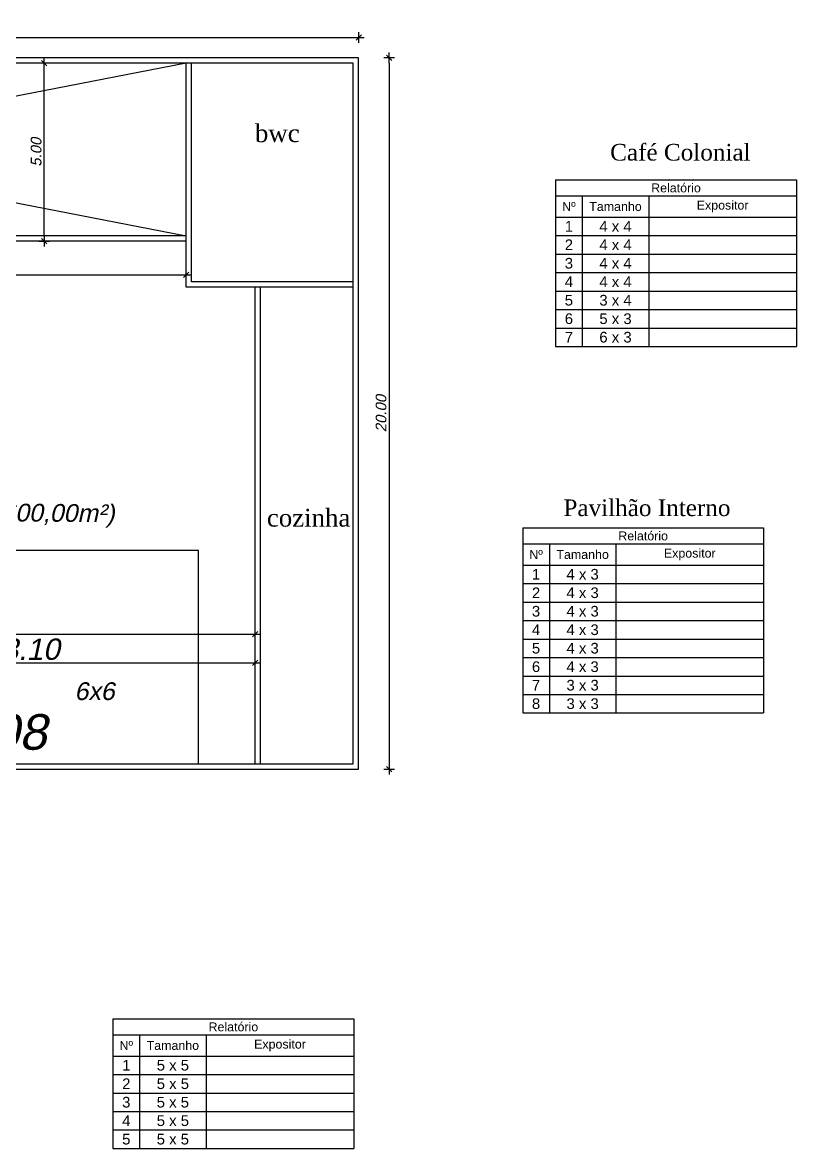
# Model space of a CAD drawing. Header units: metres. Extents: x 2113 to 5678, y -2764 to 956.
# Drawn here: x 4001.64 to 4023.41, y 231.17 to 262.84 of the extents above; entities that cross this region are included whole.
import ezdxf

# ---------------------------------------------------------------- set-up
doc = ezdxf.new("R2010")
doc.units = ezdxf.units.M
doc.header["$MEASUREMENT"] = 0
doc.layers.add('COTASOK', color=1, linetype='Continuous')
doc.layers.add('PAREDE', color=7, linetype='Continuous')
doc.styles.add('JEF', font='times.ttf', dxfattribs={"height": 0.3})
doc.styles.add('ROMANS', font='romans.shx')
doc.styles.get("Standard").update_dxf_attribs({"font": 'arial.ttf'})
doc.styles.add('util2000', font='arial.ttf', dxfattribs={"oblique": 12.000028})
doc.dimstyles.new('int_1-50_m_MS_50', dxfattribs={"dimscale": 0.05, "dimtxt": 3, "dimasz": 1.5, "dimexe": 1, "dimexo": 0, "dimgap": 0.75, "dimtad": 1, "dimzin": 1, "dimdsep": 46, "dimtxsty": 'util2000', "dimblk": '_U2_SETA01', "dimcen": 1.5, "dimse1": 1, "dimse2": 1, "dimclrd": 1, "dimclre": 1, "dimclrt": 1, "dimazin": 3, "dimtfac": 1, "dimtix": 1, "dimtmove": 1, "dimatfit": 3, "dimldrblk": '_U2_SETA02', "dimfxl": 1, "dimtzin": 12, "dimarcsym": 0})

# ---------------------------------------------------------------- blocks, each defined once
blk = doc.blocks.new('_U2_SETA01')
at = {"color": 0}
for p, q in [((-1, 0), (1, 0)), ((0, -1), (0, 1))]:
    blk.add_line(p, q, dxfattribs=at)
blk.add_line((-0.5, -0.5), (0.5, 0.5))
blk = doc.blocks.new('*D292')
at = {"layer": 'Defpoints', "color": 0, "ltscale": 0.3, "transparency": 16777216}
for p in [(4011.1, 262.419), (3981.091, 261.848), (4011.1, 261.848)]:
    blk.add_point(p, dxfattribs=at)
at = {"layer": 'PAREDE', "color": 1, "lineweight": -2, "ltscale": 0.3, "transparency": 16777216}
blk.add_line((3981.241, 262.419), (4010.95, 262.419), dxfattribs=at)
at = {"layer": 'PAREDE', "color": 1, "lineweight": -2, "ltscale": 0.3, "transparency": 16777216, "xscale": 0.15, "yscale": 0.15, "zscale": 0.15, "rotation": 180}
blk.add_blockref('_U2_SETA01', (3981.091, 262.419), dxfattribs=at)
at = {"layer": 'PAREDE', "color": 1, "lineweight": -2, "ltscale": 0.3, "transparency": 16777216, "xscale": 0.15, "yscale": 0.15, "zscale": 0.15}
blk.add_blockref('_U2_SETA01', (4011.1, 262.419), dxfattribs=at)
at = {"layer": 'PAREDE', "color": 1, "ltscale": 0.3, "transparency": 16777216, "insert": (3996.095, 262.648), "char_height": 0.3, "attachment_point": 5, "style": 'util2000'}
blk.add_mtext('30.00', dxfattribs=at)
blk = doc.blocks.new('_U2_SETA02')
blk.add_solid([(-1, -0.17), (0, 0), (-1, 0.17)])
blk = doc.blocks.new('*D279')
at = {"layer": 'Defpoints', "color": 0, "ltscale": 0.3, "transparency": 16777216}
for p in [(4011.1, 261.848), (4011.127, 241.848), (4011.955, 241.848)]:
    blk.add_point(p, dxfattribs=at)
at = {"layer": 'PAREDE', "color": 1, "lineweight": -2, "ltscale": 0.3, "transparency": 16777216}
blk.add_line((4011.955, 261.698), (4011.955, 241.998), dxfattribs=at)
at = {"layer": 'PAREDE', "color": 1, "lineweight": -2, "ltscale": 0.3, "transparency": 16777216, "xscale": 0.15, "yscale": 0.15, "zscale": 0.15}
for p, rotation in [((4011.955, 261.848), 90), ((4011.955, 241.848), 270)]:
    blk.add_blockref('_U2_SETA01', p, dxfattribs=dict(at, rotation=rotation))
at = {"layer": 'PAREDE', "color": 1, "ltscale": 0.3, "transparency": 16777216, "insert": (4011.727, 251.848), "char_height": 0.3, "attachment_point": 5, "rotation": 90, "style": 'util2000'}
blk.add_mtext('20.00', dxfattribs=at)
blk = doc.blocks.new('*D294')
at = {"layer": 'Defpoints', "color": 0, "ltscale": 0.3, "transparency": 16777216}
for p in [(4002.255, 261.698), (4002.715, 261.698), (4002.715, 256.698)]:
    blk.add_point(p, dxfattribs=at)
at = {"layer": 'PAREDE', "color": 1, "lineweight": -2, "ltscale": 0.3, "transparency": 16777216}
blk.add_line((4002.255, 256.848), (4002.255, 261.548), dxfattribs=at)
at = {"layer": 'PAREDE', "color": 1, "lineweight": -2, "ltscale": 0.3, "transparency": 16777216, "xscale": 0.15, "yscale": 0.15, "zscale": 0.15}
for p, rotation in [((4002.255, 261.698), 90), ((4002.255, 256.698), 270)]:
    blk.add_blockref('_U2_SETA01', p, dxfattribs=dict(at, rotation=rotation))
at = {"layer": 'PAREDE', "color": 1, "ltscale": 0.3, "transparency": 16777216, "insert": (4002.026, 259.198), "char_height": 0.3, "attachment_point": 5, "rotation": 90, "style": 'util2000'}
blk.add_mtext('5.00', dxfattribs=at)
blk = doc.blocks.new('*D286')
at = {"layer": 'Defpoints', "color": 0, "ltscale": 0.3, "transparency": 16777216}
for p in [(4008.187, 244.832), (4008.187, 242.649), (3995.091, 242.091)]:
    blk.add_point(p, dxfattribs=at)
at = {"layer": 'PAREDE', "color": 1, "lineweight": -2, "ltscale": 0.3, "transparency": 16777216}
blk.add_line((3995.241, 244.832), (4008.037, 244.832), dxfattribs=at)
at = {"layer": 'PAREDE', "color": 1, "lineweight": -2, "ltscale": 0.3, "transparency": 16777216, "xscale": 0.15, "yscale": 0.15, "zscale": 0.15, "rotation": 180}
blk.add_blockref('_U2_SETA01', (3995.091, 244.832), dxfattribs=at)
at = {"layer": 'PAREDE', "color": 1, "lineweight": -2, "ltscale": 0.3, "transparency": 16777216, "xscale": 0.15, "yscale": 0.15, "zscale": 0.15}
blk.add_blockref('_U2_SETA01', (4008.187, 244.832), dxfattribs=at)
at = {"layer": 'PAREDE', "color": 1, "ltscale": 0.3, "transparency": 16777216, "insert": (4001.639, 245.214), "char_height": 0.3, "attachment_point": 5, "style": 'util2000'}
blk.add_mtext('{\\H2x;13.10}', dxfattribs=at)
blk = doc.blocks.new('*D287')
at = {"layer": 'Defpoints', "color": 0, "ltscale": 0.3, "transparency": 16777216}
for p in [(4008.187, 245.643), (3981.241, 245.374), (4008.187, 245.374)]:
    blk.add_point(p, dxfattribs=at)
at = {"layer": 'PAREDE', "color": 1, "lineweight": -2, "ltscale": 0.3, "transparency": 16777216}
blk.add_line((3981.391, 245.643), (4008.037, 245.643), dxfattribs=at)
at = {"layer": 'PAREDE', "color": 1, "lineweight": -2, "ltscale": 0.3, "transparency": 16777216, "xscale": 0.15, "yscale": 0.15, "zscale": 0.15, "rotation": 180}
blk.add_blockref('_U2_SETA01', (3981.241, 245.643), dxfattribs=at)
at = {"layer": 'PAREDE', "color": 1, "lineweight": -2, "ltscale": 0.3, "transparency": 16777216, "xscale": 0.15, "yscale": 0.15, "zscale": 0.15}
blk.add_blockref('_U2_SETA01', (4008.187, 245.643), dxfattribs=at)
at = {"layer": 'PAREDE', "color": 1, "ltscale": 0.3, "transparency": 16777216, "insert": (3994.464, 246.304), "char_height": 0.3, "attachment_point": 5, "style": 'util2000'}
blk.add_mtext('{\\H2x;26.95}', dxfattribs=at)
blk = doc.blocks.new('*D288')
at = {"layer": 'Defpoints', "color": 0, "ltscale": 0.3, "transparency": 16777216}
for p in [(3981.241, 256.698), (4006.241, 256.698), (4006.241, 255.75)]:
    blk.add_point(p, dxfattribs=at)
at = {"layer": 'PAREDE', "color": 1, "lineweight": -2, "ltscale": 0.3, "transparency": 16777216}
blk.add_line((3981.391, 255.75), (4006.091, 255.75), dxfattribs=at)
at = {"layer": 'PAREDE', "color": 1, "lineweight": -2, "ltscale": 0.3, "transparency": 16777216, "xscale": 0.15, "yscale": 0.15, "zscale": 0.15, "rotation": 180}
blk.add_blockref('_U2_SETA01', (3981.241, 255.75), dxfattribs=at)
at = {"layer": 'PAREDE', "color": 1, "lineweight": -2, "ltscale": 0.3, "transparency": 16777216, "xscale": 0.15, "yscale": 0.15, "zscale": 0.15}
blk.add_blockref('_U2_SETA01', (4006.241, 255.75), dxfattribs=at)
at = {"layer": 'PAREDE', "color": 1, "ltscale": 0.3, "transparency": 16777216, "insert": (3993.741, 256.132), "char_height": 0.3, "attachment_point": 5, "style": 'util2000'}
blk.add_mtext('{\\H2x;25.00}', dxfattribs=at)
blk = doc.blocks.new('*T305')
at = {"layer": 'PAREDE', "color": 0, "linetype": 'ByBlock', "lineweight": -2, "transparency": 16777216}
for p, q in [((0, 0), (6.776, 0)), ((0, 0), (0, -5.206)), ((6.776, 0), (6.776, -5.206)), ((0, -0.453), (6.776, -0.453)), ((0.752, -0.453), (0.752, -5.206)), ((2.621, -0.453), (2.621, -5.206)), ((0, -1.046), (6.776, -1.046)), ((0, -1.566), (6.776, -1.566)), ((0, -2.086), (6.776, -2.086)), ((0, -2.606), (6.776, -2.606)), ((0, -3.126), (6.776, -3.126)), ((0, -3.646), (6.776, -3.646)), ((0, -4.166), (6.776, -4.166)), ((0, -4.686), (6.776, -4.686)), ((0, -5.206), (6.776, -5.206))]:
    blk.add_line(p, q, dxfattribs=at)
at = {"layer": 'PAREDE', "color": 0, "transparency": 16777216, "attachment_point": 5}
for s, insert, char_height, width in [('Relatório', (3.388, -0.227), 0.25, 6.65645), ('Nº ', (0.376, -0.749), 0.25, 0.63213), ('Tamanho', (1.686, -0.749), 0.25, 1.74858), ('Expositor', (4.699, -0.749), 0.25, 4.03574), ('1', (0.376, -1.306), 0.3, 0.63213), ('4 x 3', (1.686, -1.306), 0.3, 1.74858), ('2', (0.376, -1.826), 0.3, 0.63213), ('4 x 3', (1.686, -1.826), 0.3, 1.74858), ('3', (0.376, -2.346), 0.3, 0.63213), ('4 x 3', (1.686, -2.346), 0.3, 1.74858), ('4', (0.376, -2.866), 0.3, 0.63213), ('4 x 3', (1.686, -2.866), 0.3, 1.74858), ('5', (0.376, -3.386), 0.3, 0.63213), ('4 x 3', (1.686, -3.386), 0.3, 1.74858), ('6', (0.376, -3.906), 0.3, 0.63213), ('4 x 3', (1.686, -3.906), 0.3, 1.74858), ('7', (0.376, -4.426), 0.3, 0.63213), ('3 x 3', (1.686, -4.426), 0.3, 1.74858), ('8', (0.376, -4.946), 0.3, 0.63213), ('3 x 3', (1.686, -4.946), 0.3, 1.74858)]:
    blk.add_mtext(s, dxfattribs=dict(at, insert=insert, char_height=char_height, width=width))
blk = doc.blocks.new('*T306')
at = {"layer": 'PAREDE', "color": 0, "linetype": 'ByBlock', "lineweight": -2, "transparency": 16777216}
for p, q in [((0, 0), (6.776, 0)), ((0, 0), (0, -4.686)), ((6.776, 0), (6.776, -4.686)), ((0, -0.453), (6.776, -0.453)), ((0.752, -0.453), (0.752, -4.686)), ((2.621, -0.453), (2.621, -4.686)), ((0, -1.046), (6.776, -1.046)), ((0, -1.566), (6.776, -1.566)), ((0, -2.086), (6.776, -2.086)), ((0, -2.606), (6.776, -2.606)), ((0, -3.126), (6.776, -3.126)), ((0, -3.646), (6.776, -3.646)), ((0, -4.166), (6.776, -4.166)), ((0, -4.686), (6.776, -4.686))]:
    blk.add_line(p, q, dxfattribs=at)
at = {"layer": 'PAREDE', "color": 0, "transparency": 16777216, "attachment_point": 5}
for s, insert, char_height, width in [('Relatório', (3.388, -0.227), 0.25, 6.65645), ('Nº ', (0.376, -0.749), 0.25, 0.63213), ('Tamanho', (1.686, -0.749), 0.25, 1.74858), ('Expositor', (4.699, -0.749), 0.25, 4.03574), ('1', (0.376, -1.306), 0.3, 0.63213), ('4 x 4', (1.686, -1.306), 0.3, 1.74858), ('2', (0.376, -1.826), 0.3, 0.63213), ('4 x 4', (1.686, -1.826), 0.3, 1.74858), ('3', (0.376, -2.346), 0.3, 0.63213), ('4 x 4', (1.686, -2.346), 0.3, 1.74858), ('4', (0.376, -2.866), 0.3, 0.63213), ('4 x 4', (1.686, -2.866), 0.3, 1.74858), ('5', (0.376, -3.386), 0.3, 0.63213), ('3 x 4', (1.686, -3.386), 0.3, 1.74858), ('6', (0.376, -3.906), 0.3, 0.63213), ('5 x 3', (1.686, -3.906), 0.3, 1.74858), ('7', (0.376, -4.426), 0.3, 0.63213), ('6 x 3', (1.686, -4.426), 0.3, 1.74858)]:
    blk.add_mtext(s, dxfattribs=dict(at, insert=insert, char_height=char_height, width=width))
blk = doc.blocks.new('*T307')
at = {"layer": 'PAREDE', "color": 0, "linetype": 'ByBlock', "lineweight": -2, "transparency": 16777216}
for p, q in [((0, 0), (6.776, 0)), ((0, 0), (0, -3.646)), ((6.776, 0), (6.776, -3.646)), ((0, -0.453), (6.776, -0.453)), ((0.752, -0.453), (0.752, -3.646)), ((2.621, -0.453), (2.621, -3.646)), ((0, -1.046), (6.776, -1.046)), ((0, -1.566), (6.776, -1.566)), ((0, -2.086), (6.776, -2.086)), ((0, -2.606), (6.776, -2.606)), ((0, -3.126), (6.776, -3.126)), ((0, -3.646), (6.776, -3.646))]:
    blk.add_line(p, q, dxfattribs=at)
at = {"layer": 'PAREDE', "color": 0, "transparency": 16777216, "attachment_point": 5}
for s, insert, char_height, width in [('Relatório', (3.388, -0.227), 0.25, 6.65645), ('Nº ', (0.376, -0.749), 0.25, 0.63213), ('Tamanho', (1.686, -0.749), 0.25, 1.74858), ('Expositor', (4.699, -0.749), 0.25, 4.03574), ('1', (0.376, -1.306), 0.3, 0.63213), ('5 x 5', (1.686, -1.306), 0.3, 1.74858), ('2', (0.376, -1.826), 0.3, 0.63213), ('5 x 5', (1.686, -1.826), 0.3, 1.74858), ('3', (0.376, -2.346), 0.3, 0.63213), ('5 x 5', (1.686, -2.346), 0.3, 1.74858), ('4', (0.376, -2.866), 0.3, 0.63213), ('5 x 5', (1.686, -2.866), 0.3, 1.74858), ('5', (0.376, -3.386), 0.3, 0.63213), ('5 x 5', (1.686, -3.386), 0.3, 1.74858)]:
    blk.add_mtext(s, dxfattribs=dict(at, insert=insert, char_height=char_height, width=width))

msp = doc.modelspace()

# ---------------------------------------------------------------- linework, layer by layer
at = {"layer": 'PAREDE'}
for p, q in [((4011.091, 261.848), (3981.091, 261.848)), ((4010.941, 261.698), (3981.241, 261.698)), ((3981.241, 261.698), (4006.241, 256.848)), ((4006.241, 261.698), (3981.241, 256.848)), ((4006.241, 255.398), (4006.241, 261.698)), ((4006.391, 255.548), (4006.391, 261.698)), ((4010.941, 241.998), (4010.941, 261.698)), ((4011.091, 241.848), (4011.091, 261.848)), ((4006.241, 256.848), (3981.241, 256.848)), ((4006.241, 256.848), (3981.241, 256.848)), ((4006.241, 256.698), (3981.241, 256.698)), ((4006.241, 256.698), (3981.241, 256.698)), ((4010.941, 255.398), (4006.241, 255.398)), ((4010.941, 255.548), (4006.391, 255.548)), ((4008.187, 241.998), (4008.187, 255.398)), ((4008.337, 241.998), (4008.337, 255.398)), ((4006.591, 247.998), (3995.591, 247.998)), ((4006.591, 241.998), (4006.591, 247.998)), ((3995.091, 241.998), (4010.941, 241.998)), ((3995.091, 241.848), (4011.091, 241.848))]:
    msp.add_line(p, q, dxfattribs=at)

# ---------------------------------------------------------------- block references
for name, p in [('*T306', (4016.633, 258.418)), ('*T305', (4015.709, 248.63)), ('*T307', (4004.185, 234.821))]:
    msp.add_blockref(name, p)

# ---------------------------------------------------------------- texts
at = {"layer": 'COTASOK', "style": 'JEF'}
for s, p in [('Café Colonial', (4018.168, 258.961)), ('Pavilhão Interno', (4016.854, 248.962))]:
    msp.add_text(s, height=0.46875, dxfattribs=at).set_placement(p)
at = {"layer": 'PAREDE', "char_height": 0.5, "width": 1.28891, "attachment_point": 1, "rotation": 0, "style": 'ROMANS'}
for s, insert in [('{\\fTimes New Roman|b0|i0|c0|p18;bwc}', (4008.178, 259.981)), ('{\\fTimes New Roman|b0|i0|c0|p18;bwc}', (4008.178, 259.981)), ('{\\fTimes New Roman|b0|i0|c0|p18;cozinha}', (4008.515, 249.166))]:
    msp.add_mtext(s, dxfattribs=dict(at, insert=insert))
at = {"layer": 'PAREDE', "color": 1, "insert": (3989.441, 248.76), "char_height": 0.5, "width": 21.69435, "attachment_point": 7, "rotation": 359.5118, "style": 'util2000'}
msp.add_mtext('{\\f@Arial Unicode MS|b0|i0|c0|p34;\\C256;Expositores Decoração e Imobiliário (600,00m²)}', dxfattribs=at)
at = {"layer": 'PAREDE', "color": 1, "attachment_point": 7, "rotation": 359.9678, "style": 'util2000'}
for s, insert, char_height in [('{\\f@Arial Unicode MS|b0|i0|c0|p34;\\C256;6x6}', (4003.104, 243.781), 0.5), ('{\\f@Arial Unicode MS|b0|i0|c0|p34;\\C256;\\P\\H1.4286x;08}', (4000.77, 242.377), 0.7)]:
    msp.add_mtext(s, dxfattribs=dict(at, insert=insert, char_height=char_height))

# ---------------------------------------------------------------- dimensions: what is measured, and where the dimension line sits
at = {"layer": 'PAREDE', "ltscale": 0.3}
for base, p1, p2, text, picture, middle in [((4011.1, 262.419), (3981.091, 261.848), (4011.1, 261.848), '30.00', '*D292', (3996.095, 262.648)), ((4006.241, 255.75), (3981.241, 256.698), (4006.241, 256.698), '{\\H2x;<>}', '*D288', (3993.741, 256.132)), ((4008.187, 244.832), (3995.091, 242.091), (4008.187, 242.649), '{\\H2x;<>}', '*D286', (4001.639, 245.214))]:
    dim = msp.add_linear_dim(base=base, p1=p1, p2=p2, text=text, dimstyle='int_1-50_m_MS_50', override={"dimscale": 0.1}, dxfattribs=at)
    dim.commit()
    dim.dimension.update_dxf_attribs({"geometry": picture, "text_midpoint": middle})
for base, p1, p2, picture, middle in [((4011.955, 241.848), (4011.1, 261.848), (4011.127, 241.848), '*D279', (4011.727, 251.848)), ((4002.255, 261.698), (4002.715, 256.698), (4002.715, 261.698), '*D294', (4002.026, 259.198))]:
    dim = msp.add_linear_dim(base=base, p1=p1, p2=p2, angle=90, dimstyle='int_1-50_m_MS_50', override={"dimscale": 0.1}, dxfattribs=at)
    dim.commit()
    dim.dimension.update_dxf_attribs({"geometry": picture, "text_midpoint": middle})
dim = msp.add_linear_dim(base=(4008.187, 245.643), p1=(3981.241, 245.374), p2=(4008.187, 245.374), text='{\\H2x;<>}', dimstyle='int_1-50_m_MS_50', override={"dimscale": 0.1}, dxfattribs=at)
dim.commit()
dim.dimension.update_dxf_attribs({"geometry": '*D287', "text_midpoint": (3994.464, 245.922), "dimtype": 160})

doc.saveas('drawing.dxf')
